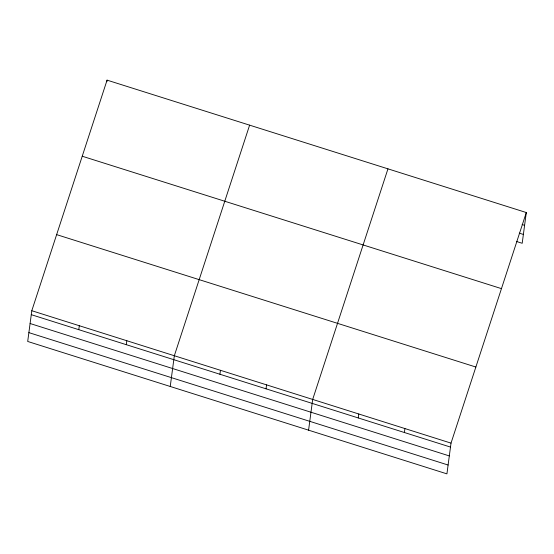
<?xml version="1.0" encoding="UTF-8"?>
<svg xmlns="http://www.w3.org/2000/svg" width="554" height="554" viewBox="0 0 554 554"><rect width="100%" height="100%" fill="white"/><g stroke="black" fill="none" stroke-linecap="round" stroke-linejoin="round"><path stroke-width="0.83" d="M31.8 310.718L27.7 341.458L446.926 473.864L451.025 443.124L526.3 212.542L107.074 80.136L31.8 310.718L451.025 443.124M106.867 81.715L107.074 80.136M78.786 329.678L79.312 325.724M126.298 344.685L126.824 340.731M170.237 386.477L174.337 355.737L249.612 125.156M219.924 374.255L220.45 370.301M266.038 388.825L266.564 384.871M308.578 430.174L312.685 399.434L387.959 168.845M358.272 417.951L358.798 413.997M404.385 432.515L404.912 428.561M526.3 212.542L522.2 243.282L516.432 241.461M522.124 224.55L524.596 225.333M519.257 233.137L523.378 234.439M82.234 156.228L501.46 288.634M56.64 234.626L475.865 367.032M31.273 314.672L450.499 447.078M30.096 323.515L449.322 455.921M28.877 332.622L448.103 465.028"/></g></svg>
